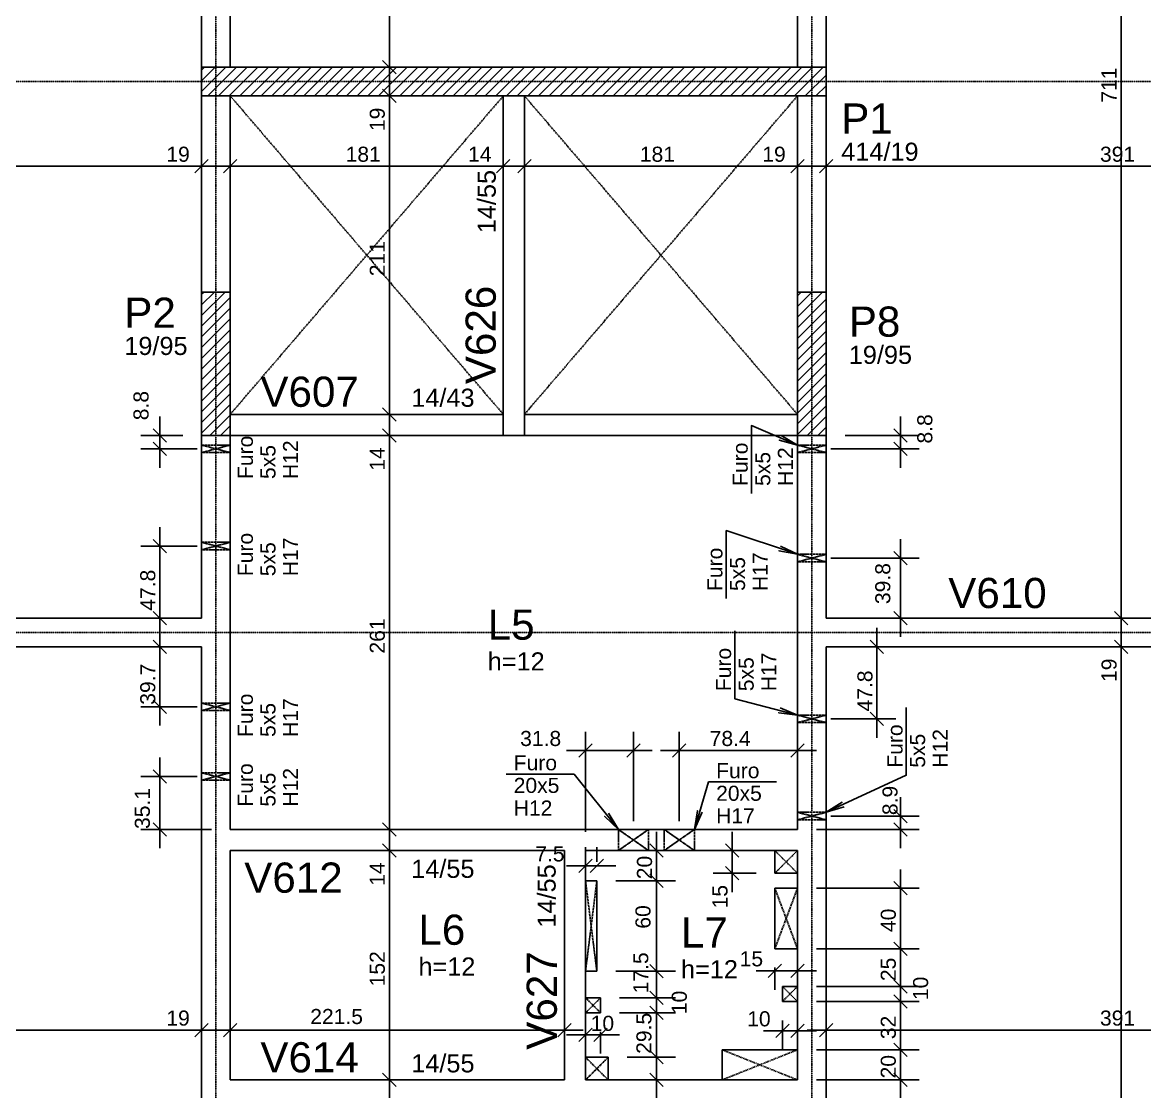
# Model space of a CAD drawing. Extents: x 37185 to 43130, y -8131 to -3926.
# Drawn here: x 38605 to 39349, y -5719 to -5011 of the extents above; entities that cross this region are included whole.
import ezdxf

# ---------------------------------------------------------------- set-up
doc = ezdxf.new("R2010")
doc.units = 0
doc.header["$MEASUREMENT"] = 0
doc.linetypes.add('ESTILO_TQS_0001', pattern=[1, 0.7, -0.3])
doc.linetypes.add('ESTILO_TQS_0004', pattern=[1.12, 0.5, -0.2, 0.01, -0.2, 0.01, -0.2])
for name, color, linetype in [('37', 4, 'CONTINUOUS'), ('39', 74, 'CONTINUOUS'), ('42', 3, 'CONTINUOUS'), ('43', 3, 'CONTINUOUS'), ('44', 3, 'CONTINUOUS'), ('45', 2, 'CONTINUOUS'), ('46', 2, 'CONTINUOUS'), ('47', 2, 'CONTINUOUS'), ('53', 242, 'CONTINUOUS'), ('54', 242, 'CONTINUOUS'), ('70', 160, 'CONTINUOUS'), ('75', 9, 'CONTINUOUS'), ('80', 6, 'CONTINUOUS'), ('81', 2, 'CONTINUOUS'), ('82', 252, 'CONTINUOUS')]:
    doc.layers.add(name, color=color, linetype=linetype)
doc.styles.add('TQS_ARIAL', font='arial.ttf')

msp = doc.modelspace()

# ---------------------------------------------------------------- linework, layer by layer
at = {"layer": '37', "linetype": 'Continuous'}
for points in [[(38723.69, -4880.18), (38723.69, -5040.18)], [(38742.69, -5040.18), (38742.69, -4880.18)], [(39118.69, -4880.18), (39118.69, -5040.18)], [(39137.69, -5040.18), (39137.69, -4880.18)], [(38723.69, -5059.18), (38723.69, -5189.18)], [(38742.69, -5189.18), (38742.69, -5059.18)], [(38923.69, -5059.18), (38923.69, -5270.18)], [(38937.69, -5270.18), (38937.69, -5059.18)], [(39118.69, -5059.18), (39118.69, -5189.18)], [(39137.69, -5189.18), (39137.69, -5059.18)], [(38923.69, -5270.18), (38742.69, -5270.18)], [(38923.69, -5284.18), (38923.69, -5270.18)], [(39118.69, -5270.18), (38937.69, -5270.18)], [(38937.69, -5284.18), (38937.69, -5270.18)], [(38723.69, -5284.18), (38723.69, -5405.18)], [(38742.69, -5414.68), (38742.69, -5284.18)], [(38742.69, -5284.18), (38930.69, -5284.18)], [(38930.69, -5284.18), (39118.69, -5284.18)], [(39118.69, -5284.18), (39118.69, -5414.68)], [(39137.69, -5405.18), (39137.69, -5284.18)], [(38723.69, -5405.18), (38361.69, -5405.18)], [(39499.69, -5405.18), (39137.69, -5405.18)], [(38742.69, -5545.2), (38742.69, -5414.68)], [(39118.69, -5414.68), (39118.69, -5545.2)], [(38361.69, -5424.18), (38723.69, -5424.18)], [(38723.69, -5424.18), (38723.69, -5552.2)], [(39137.69, -5552.2), (39137.69, -5424.18)], [(39137.69, -5424.18), (39499.69, -5424.18)], [(38971.19, -5545.2), (38742.69, -5545.2)], [(39118.69, -5545.2), (38971.19, -5545.2)], [(38723.69, -5552.2), (38723.69, -5718.18)], [(39137.69, -5718.18), (39137.69, -5552.2)], [(38742.69, -5711.18), (38742.69, -5559.2)], [(38742.69, -5559.2), (38964.19, -5559.2)], [(38964.19, -5559.2), (38964.19, -5711.18)], [(38978.19, -5559.2), (39118.69, -5559.2)], [(38978.19, -5711.18), (38978.19, -5559.2)], [(39118.69, -5559.2), (39118.69, -5711.18)], [(38964.19, -5711.18), (38742.69, -5711.18)], [(39118.69, -5711.18), (38978.19, -5711.18)], [(38723.69, -5718.18), (38723.69, -5827.18)], [(39137.69, -5819.17), (39137.69, -5718.18)]]:
    msp.add_lwpolyline(points, dxfattribs=at)
at = {"layer": '39', "linetype": 'Continuous'}
for p, q in [((38723.69, -5056.29), (38739.8, -5040.18)), ((38723.69, -5049.22), (38732.73, -5040.18)), ((38723.69, -5042.15), (38725.66, -5040.18)), ((38727.88, -5059.18), (38746.88, -5040.18)), ((38734.95, -5059.18), (38753.95, -5040.18)), ((38742.02, -5059.18), (38761.02, -5040.18)), ((38749.09, -5059.18), (38768.09, -5040.18)), ((38756.16, -5059.18), (38775.16, -5040.18)), ((38763.23, -5059.18), (38782.23, -5040.18)), ((38770.3, -5059.18), (38789.3, -5040.18)), ((38777.37, -5059.18), (38796.37, -5040.18)), ((38784.44, -5059.18), (38803.44, -5040.18)), ((38791.51, -5059.18), (38810.51, -5040.18)), ((38798.59, -5059.18), (38817.59, -5040.18)), ((38805.66, -5059.18), (38824.66, -5040.18)), ((38812.73, -5059.18), (38831.73, -5040.18)), ((38819.8, -5059.18), (38838.8, -5040.18)), ((38826.87, -5059.18), (38845.87, -5040.18)), ((38833.94, -5059.18), (38852.94, -5040.18)), ((38841.01, -5059.18), (38860.01, -5040.18)), ((38848.08, -5059.18), (38867.08, -5040.18)), ((38855.15, -5059.18), (38874.15, -5040.18)), ((38862.23, -5059.18), (38881.23, -5040.18)), ((38869.3, -5059.18), (38888.3, -5040.18)), ((38876.37, -5059.18), (38895.37, -5040.18)), ((38883.44, -5059.18), (38902.44, -5040.18)), ((38890.51, -5059.18), (38909.51, -5040.18)), ((38897.58, -5059.18), (38916.58, -5040.18)), ((38904.65, -5059.18), (38923.65, -5040.18)), ((38911.72, -5059.18), (38930.72, -5040.18)), ((38918.79, -5059.18), (38937.79, -5040.18)), ((38925.86, -5059.18), (38944.86, -5040.18)), ((38932.94, -5059.18), (38951.94, -5040.18)), ((38940.01, -5059.18), (38959.01, -5040.18)), ((38947.08, -5059.18), (38966.08, -5040.18)), ((38954.15, -5059.18), (38973.15, -5040.18)), ((38961.22, -5059.18), (38980.22, -5040.18)), ((38968.29, -5059.18), (38987.29, -5040.18)), ((38975.36, -5059.18), (38994.36, -5040.18)), ((38982.43, -5059.18), (39001.43, -5040.18)), ((38989.5, -5059.18), (39008.5, -5040.18)), ((38996.58, -5059.18), (39015.58, -5040.18)), ((39003.65, -5059.18), (39022.65, -5040.18)), ((39010.72, -5059.18), (39029.72, -5040.18)), ((39017.79, -5059.18), (39036.79, -5040.18)), ((39024.86, -5059.18), (39043.86, -5040.18)), ((39031.93, -5059.18), (39050.93, -5040.18)), ((39039, -5059.18), (39058, -5040.18)), ((39046.07, -5059.18), (39065.07, -5040.18)), ((39053.14, -5059.18), (39072.14, -5040.18)), ((39060.22, -5059.18), (39079.22, -5040.18)), ((39067.29, -5059.18), (39086.29, -5040.18)), ((39074.36, -5059.18), (39093.36, -5040.18)), ((39081.43, -5059.18), (39100.43, -5040.18)), ((39088.5, -5059.18), (39107.5, -5040.18)), ((39095.57, -5059.18), (39114.57, -5040.18)), ((39102.64, -5059.18), (39121.64, -5040.18)), ((39109.71, -5059.18), (39128.71, -5040.18)), ((39116.78, -5059.18), (39135.78, -5040.18)), ((39123.85, -5059.18), (39137.69, -5045.34)), ((39130.93, -5059.18), (39137.69, -5052.41)), ((38723.69, -5204.78), (38739.3, -5189.18)), ((38723.69, -5197.71), (38732.23, -5189.18)), ((38723.69, -5190.64), (38725.15, -5189.18)), ((39118.69, -5205.76), (39135.28, -5189.18)), ((39118.69, -5198.69), (39128.21, -5189.18)), ((39118.69, -5191.62), (39121.13, -5189.18)), ((38723.69, -5211.85), (38742.69, -5192.85)), ((39118.69, -5212.83), (39137.69, -5193.83)), ((38723.69, -5218.92), (38742.69, -5199.92)), ((39118.69, -5219.9), (39137.69, -5200.9)), ((38723.69, -5225.99), (38742.69, -5206.99)), ((39118.69, -5226.97), (39137.69, -5207.97)), ((38723.69, -5233.07), (38742.69, -5214.07)), ((38723.69, -5240.14), (38742.69, -5221.14)), ((39118.69, -5234.05), (39137.69, -5215.05)), ((38723.69, -5247.21), (38742.69, -5228.21)), ((39118.69, -5241.12), (39137.69, -5222.12)), ((38723.69, -5254.28), (38742.69, -5235.28)), ((39118.69, -5248.19), (39137.69, -5229.19)), ((38723.69, -5261.35), (38742.69, -5242.35)), ((39118.69, -5255.26), (39137.69, -5236.26)), ((39118.69, -5262.33), (39137.69, -5243.33)), ((38723.69, -5268.42), (38742.69, -5249.42)), ((39118.69, -5269.4), (39137.69, -5250.4)), ((38723.69, -5275.49), (38742.69, -5256.49)), ((39118.69, -5276.47), (39137.69, -5257.47)), ((38723.69, -5282.56), (38742.69, -5263.56)), ((39118.69, -5283.54), (39137.69, -5264.54)), ((38729.15, -5284.18), (38742.69, -5270.63)), ((39125.13, -5284.18), (39137.69, -5271.61)), ((38736.22, -5284.18), (38742.69, -5277.71)), ((39132.2, -5284.18), (39137.69, -5278.68))]:
    msp.add_line(p, q, dxfattribs=at)
for points in [[(39137.69, -5040.18), (38723.69, -5040.18), (38723.69, -5059.18), (39137.69, -5059.18), (39137.69, -5040.18)], [(38723.69, -5284.18), (38742.69, -5284.18), (38742.69, -5189.18), (38723.69, -5189.18), (38723.69, -5284.18)], [(39118.69, -5284.18), (39137.69, -5284.18), (39137.69, -5189.18), (39118.69, -5189.18), (39118.69, -5284.18)]]:
    msp.add_lwpolyline(points, dxfattribs=at)
at = {"layer": '53', "linetype": 'ESTILO_TQS_0001'}
for points in [[(38733.19, -5293.03), (38742.69, -5295.53), (38742.69, -5290.53), (38733.19, -5293.03), (38742.69, -5290.53), (38723.69, -5290.53), (38733.19, -5293.03), (38723.69, -5290.53), (38723.69, -5295.53), (38733.19, -5293.03), (38723.69, -5295.53), (38742.69, -5295.53), (38733.19, -5293.03)], [(39128.19, -5293.03), (39137.69, -5295.53), (39137.69, -5290.53), (39128.19, -5293.03), (39137.69, -5290.53), (39118.69, -5290.53), (39128.19, -5293.03), (39118.69, -5290.53), (39118.69, -5295.53), (39128.19, -5293.03), (39118.69, -5295.53), (39137.69, -5295.53), (39128.19, -5293.03)], [(38733.19, -5357.42), (38742.69, -5359.92), (38742.69, -5354.92), (38733.19, -5357.42), (38742.69, -5354.92), (38723.69, -5354.92), (38733.19, -5357.42), (38723.69, -5354.92), (38723.69, -5359.92), (38733.19, -5357.42), (38723.69, -5359.92), (38742.69, -5359.92), (38733.19, -5357.42)], [(39128.19, -5365.42), (39137.69, -5367.92), (39137.69, -5362.92), (39128.19, -5365.42), (39137.69, -5362.92), (39118.69, -5362.92), (39128.19, -5365.42), (39118.69, -5362.92), (39118.69, -5367.92), (39128.19, -5365.42), (39118.69, -5367.92), (39137.69, -5367.92), (39128.19, -5365.42)], [(38733.19, -5463.93), (38742.69, -5466.43), (38742.69, -5461.43), (38733.19, -5463.93), (38742.69, -5461.43), (38723.69, -5461.43), (38733.19, -5463.93), (38723.69, -5461.43), (38723.69, -5466.43), (38733.19, -5463.93), (38723.69, -5466.43), (38742.69, -5466.43), (38733.19, -5463.93)], [(39128.19, -5471.94), (39137.69, -5474.44), (39137.69, -5469.44), (39128.19, -5471.94), (39137.69, -5469.44), (39118.69, -5469.44), (39128.19, -5471.94), (39118.69, -5469.44), (39118.69, -5474.44), (39128.19, -5471.94), (39118.69, -5474.44), (39137.69, -5474.44), (39128.19, -5471.94)], [(38733.19, -5510.11), (38742.69, -5512.61), (38742.69, -5507.61), (38733.19, -5510.11), (38742.69, -5507.61), (38723.69, -5507.61), (38733.19, -5510.11), (38723.69, -5507.61), (38723.69, -5512.61), (38733.19, -5510.11), (38723.69, -5512.61), (38742.69, -5512.61), (38733.19, -5510.11)], [(39128.19, -5536.33), (39137.69, -5538.83), (39137.69, -5533.83), (39128.19, -5536.33), (39137.69, -5533.83), (39118.69, -5533.83), (39128.19, -5536.33), (39118.69, -5533.83), (39118.69, -5538.83), (39128.19, -5536.33), (39118.69, -5538.83), (39137.69, -5538.83), (39128.19, -5536.33)], [(39009.95, -5552.2), (38999.95, -5559.2), (39019.95, -5559.2), (39009.95, -5552.2), (39019.95, -5559.2), (39019.95, -5545.2), (39009.95, -5552.2), (39019.95, -5545.2), (38999.95, -5545.2), (39009.95, -5552.2), (38999.95, -5545.2), (38999.95, -5559.2), (39009.95, -5552.2)], [(39040.32, -5552.2), (39030.32, -5559.2), (39050.32, -5559.2), (39040.32, -5552.2), (39050.32, -5559.2), (39050.32, -5545.2), (39040.32, -5552.2), (39050.32, -5545.2), (39030.32, -5545.2), (39040.32, -5552.2), (39030.32, -5545.2), (39030.32, -5559.2), (39040.32, -5552.2)]]:
    msp.add_lwpolyline(points, dxfattribs=at)
at = {"layer": '70', "linetype": 'ESTILO_TQS_0004'}
for p, q in [((38733.19, -4428.65), (38733.19, -6344.57)), ((39128.19, -4428.65), (39128.19, -6344.57)), ((37786.92, -5049.68), (40085.57, -5049.68)), ((37786.92, -5414.68), (40085.57, -5414.68))]:
    msp.add_line(p, q, dxfattribs=at)
at = {"layer": '75', "linetype": 'Continuous'}
for p, q in [((39333.19, -5417.68), (39333.19, -4681.68)), ((38848.15, -5052.68), (38848.15, -4806.68)), ((38848.15, -5071.68), (38848.15, -5027.68)), ((38852.57, -5044.6), (38843.73, -5035.76)), ((38852.57, -5044.6), (38843.73, -5035.76)), ((38848.15, -5040.18), (38848.15, -5040.18)), ((38848.15, -5040.18), (38848.15, -5040.18)), ((38848.15, -5282.68), (38848.15, -5046.68)), ((38852.57, -5063.6), (38843.73, -5054.76)), ((38852.57, -5063.6), (38843.73, -5054.76)), ((38848.15, -5059.18), (38848.15, -5059.18)), ((38848.15, -5059.18), (38848.15, -5059.18)), ((38719.27, -5110.25), (38728.11, -5101.41)), ((38719.27, -5110.25), (38728.11, -5101.41)), ((38723.69, -5102.07), (38723.69, -5102.07)), ((38723.69, -5102.07), (38723.69, -5102.07)), ((38738.27, -5110.25), (38747.11, -5101.41)), ((38738.27, -5110.25), (38747.11, -5101.41)), ((38742.69, -5102.07), (38742.69, -5102.07)), ((38742.69, -5102.07), (38742.69, -5102.07)), ((38919.27, -5110.25), (38928.11, -5101.41)), ((38919.27, -5110.25), (38928.11, -5101.41)), ((38923.69, -5102.07), (38923.69, -5102.07)), ((38923.69, -5102.07), (38923.69, -5102.07)), ((38933.27, -5110.25), (38942.11, -5101.41)), ((38933.27, -5110.25), (38942.11, -5101.41)), ((38937.69, -5102.07), (38937.69, -5102.07)), ((38937.69, -5102.07), (38937.69, -5102.07)), ((39114.27, -5110.25), (39123.11, -5101.41)), ((39114.27, -5110.25), (39123.11, -5101.41)), ((39118.69, -5102.07), (39118.69, -5102.07)), ((39118.69, -5102.07), (39118.69, -5102.07)), ((39133.27, -5110.25), (39142.11, -5101.41)), ((39133.27, -5110.25), (39142.11, -5101.41)), ((39137.69, -5102.07), (39137.69, -5102.07)), ((39137.69, -5102.07), (39137.69, -5102.07)), ((38320.19, -5105.83), (38736.19, -5105.83)), ((38711.19, -5105.83), (38755.19, -5105.83)), ((38730.19, -5105.83), (38936.19, -5105.83)), ((38911.19, -5105.83), (38950.19, -5105.83)), ((38925.19, -5105.83), (39131.19, -5105.83)), ((39106.19, -5105.83), (39150.19, -5105.83)), ((39125.19, -5105.83), (39541.19, -5105.83)), ((38723.69, -5114.57), (38723.69, -5118.33)), ((38723.69, -5114.57), (38723.69, -5118.33)), ((38742.69, -5114.57), (38742.69, -5118.33)), ((38742.69, -5114.57), (38742.69, -5118.33)), ((38923.69, -5114.57), (38923.69, -5118.33)), ((38923.69, -5114.57), (38923.69, -5118.33)), ((38937.69, -5114.57), (38937.69, -5118.33)), ((38937.69, -5114.57), (38937.69, -5118.33)), ((39118.69, -5114.57), (39118.69, -5118.33)), ((39118.69, -5114.57), (39118.69, -5118.33)), ((39137.69, -5114.57), (39137.69, -5118.33)), ((39137.69, -5114.57), (39137.69, -5118.33)), ((38848.15, -5296.68), (38848.15, -5257.68)), ((38852.57, -5274.6), (38843.73, -5265.76)), ((38852.57, -5274.6), (38843.73, -5265.76)), ((38696.02, -5271.68), (38696.02, -5305.53)), ((38848.15, -5270.18), (38848.15, -5270.18)), ((38848.15, -5270.18), (38848.15, -5270.18)), ((38848.15, -5557.7), (38848.15, -5271.68)), ((39186.86, -5305.53), (39186.86, -5271.68)), ((38691.6, -5279.76), (38700.44, -5288.6)), ((38852.57, -5288.6), (38843.73, -5279.76)), ((38852.57, -5288.6), (38843.73, -5279.76)), ((39191.28, -5288.6), (39182.44, -5279.76)), ((38711.19, -5284.18), (38683.52, -5284.18)), ((38723.69, -5284.18), (38723.69, -5284.18)), ((38848.15, -5284.18), (38848.15, -5284.18)), ((38848.15, -5284.18), (38848.15, -5284.18)), ((39137.69, -5284.18), (39137.69, -5284.18)), ((39150.19, -5284.18), (39199.36, -5284.18)), ((38720.69, -5293.03), (38683.52, -5293.03)), ((38691.6, -5288.61), (38700.44, -5297.45)), ((38733.19, -5293.03), (38733.19, -5293.03)), ((39128.19, -5293.03), (39128.19, -5293.03)), ((39140.69, -5293.03), (39199.36, -5293.03)), ((39191.28, -5297.45), (39182.44, -5288.61)), ((38696.02, -5417.68), (38696.02, -5344.92)), ((38700.44, -5361.84), (38691.6, -5353)), ((39186.86, -5352.92), (39186.86, -5417.68)), ((38720.69, -5357.42), (38683.52, -5357.42)), ((38733.19, -5357.42), (38733.19, -5357.42)), ((39182.44, -5361), (39191.28, -5369.84)), ((39128.19, -5365.42), (39128.19, -5365.42)), ((39140.69, -5365.42), (39199.36, -5365.42)), ((39333.19, -5436.68), (39333.19, -5392.68)), ((38711.19, -5405.18), (38683.52, -5405.18)), ((38700.44, -5409.6), (38691.6, -5400.76)), ((38723.69, -5405.18), (38723.69, -5405.18)), ((39158.14, -5405.18), (39158.14, -5405.18)), ((39170.64, -5405.18), (39199.36, -5405.18)), ((39182.44, -5400.76), (39191.28, -5409.6)), ((39337.61, -5409.6), (39328.77, -5400.76)), ((39337.61, -5409.6), (39328.77, -5400.76)), ((39333.19, -5405.18), (39333.19, -5405.18)), ((39333.19, -5405.18), (39333.19, -5405.18)), ((38696.02, -5411.68), (38696.02, -5476.43)), ((39171.38, -5484.44), (39171.38, -5411.68)), ((39333.19, -6147.68), (39333.19, -5411.68)), ((38691.6, -5419.76), (38700.44, -5428.6)), ((39175.8, -5428.6), (39166.96, -5419.76)), ((39337.61, -5428.6), (39328.77, -5419.76)), ((39337.61, -5428.6), (39328.77, -5419.76)), ((38711.19, -5424.18), (38683.52, -5424.18)), ((38723.69, -5424.18), (38723.69, -5424.18)), ((39161.71, -5424.18), (39161.71, -5424.18)), ((39174.21, -5424.18), (39183.88, -5424.18)), ((39333.19, -5424.18), (39333.19, -5424.18)), ((39333.19, -5424.18), (39333.19, -5424.18)), ((38720.69, -5463.93), (38683.52, -5463.93)), ((38691.6, -5459.51), (38700.44, -5468.35)), ((38733.19, -5463.93), (38733.19, -5463.93)), ((39128.19, -5471.94), (39128.19, -5471.94)), ((39140.69, -5471.94), (39183.88, -5471.94)), ((39175.8, -5476.36), (39166.96, -5467.52)), ((38978.19, -5546.7), (38978.19, -5480.43)), ((39009.95, -5539.7), (39009.95, -5480.43)), ((39040.32, -5539.7), (39040.32, -5480.43)), ((39118.69, -5532.7), (39118.69, -5480.43)), ((38973.77, -5497.35), (38982.61, -5488.51)), ((39005.53, -5497.35), (39014.37, -5488.51)), ((39035.9, -5497.35), (39044.73, -5488.51)), ((39114.27, -5497.35), (39123.11, -5488.51)), ((38965.69, -5492.93), (39022.45, -5492.93)), ((39027.82, -5492.93), (39131.19, -5492.93)), ((38696.02, -5497.61), (38696.02, -5557.7)), ((38720.69, -5510.11), (38683.52, -5510.11)), ((38691.6, -5505.69), (38700.44, -5514.53)), ((38733.19, -5510.11), (38733.19, -5510.11)), ((39186.86, -5557.7), (39186.86, -5523.83)), ((38848.15, -5571.7), (38848.15, -5532.7)), ((39191.28, -5540.75), (39182.44, -5531.91)), ((38691.6, -5540.79), (38700.44, -5549.62)), ((38852.57, -5549.62), (38843.73, -5540.79)), ((38852.57, -5549.62), (38843.73, -5540.79)), ((39128.19, -5536.33), (39128.19, -5536.33)), ((39140.69, -5536.33), (39199.36, -5536.33)), ((39191.28, -5549.62), (39182.44, -5540.79)), ((38730.19, -5545.2), (38683.52, -5545.2)), ((38742.69, -5545.2), (38742.69, -5545.2)), ((38848.15, -5545.2), (38848.15, -5545.2)), ((38848.15, -5545.2), (38848.15, -5545.2)), ((38848.15, -5723.68), (38848.15, -5546.7)), ((39025.27, -5546.7), (39025.27, -5591.71)), ((39075.31, -5546.7), (39075.31, -5586.7)), ((39118.69, -5545.2), (39118.69, -5545.2)), ((39118.69, -5545.2), (39118.69, -5545.2)), ((39131.19, -5545.2), (39199.36, -5545.2)), ((38852.57, -5563.62), (38843.73, -5554.79)), ((38852.57, -5563.62), (38843.73, -5554.79)), ((39009.95, -5552.2), (39009.95, -5552.2)), ((39020.86, -5554.79), (39029.69, -5563.62)), ((39040.32, -5552.2), (39040.32, -5552.2)), ((39070.89, -5554.79), (39079.73, -5563.62)), ((38848.15, -5559.2), (38848.15, -5559.2)), ((38848.15, -5559.2), (38848.15, -5559.2)), ((38978.19, -5566.71), (38978.19, -5556.92)), ((38978.19, -5559.2), (38978.19, -5559.2)), ((38985.69, -5566.71), (38985.69, -5556.92)), ((38992.61, -5559.2), (38992.61, -5559.2)), ((39005.11, -5559.2), (39037.77, -5559.2)), ((39079.94, -5559.2), (39062.81, -5559.2)), ((39092.44, -5559.2), (39092.44, -5559.2)), ((38998.19, -5569.42), (38965.69, -5569.42)), ((38982.61, -5565), (38973.77, -5573.84)), ((38990.11, -5565), (38981.27, -5573.84)), ((39025.27, -5566.71), (39025.27, -5651.71)), ((39070.89, -5569.79), (39079.73, -5578.62)), ((39020.86, -5574.79), (39029.69, -5583.62)), ((39020.86, -5574.79), (39029.69, -5583.62)), ((39091.19, -5574.2), (39062.81, -5574.2)), ((39103.69, -5574.2), (39103.69, -5574.2)), ((39186.86, -5636.71), (39186.86, -5571.71)), ((38978.19, -5579.21), (38978.19, -5579.21)), ((38985.69, -5579.21), (38985.69, -5579.21)), ((38985.69, -5579.21), (38985.69, -5579.21)), ((38985.69, -5579.21), (38985.69, -5579.21)), ((38998.19, -5579.21), (39037.77, -5579.21)), ((38998.19, -5579.21), (39037.77, -5579.21)), ((39118.69, -5584.21), (39118.69, -5584.21)), ((39131.19, -5584.21), (39199.36, -5584.21)), ((39191.28, -5588.62), (39182.44, -5579.79)), ((39186.86, -5661.71), (39186.86, -5611.71)), ((39191.28, -5628.62), (39182.44, -5619.79)), ((39191.28, -5628.62), (39182.44, -5619.79)), ((39025.27, -5626.71), (39025.27, -5669.21)), ((39103.69, -5624.21), (39103.69, -5624.21)), ((39118.69, -5624.21), (39118.69, -5624.21)), ((39118.69, -5624.21), (39118.69, -5624.21)), ((39118.69, -5627.74), (39118.69, -5627.74)), ((39131.19, -5624.21), (39199.36, -5624.21)), ((39131.19, -5624.21), (39199.36, -5624.21)), ((39020.86, -5634.79), (39029.69, -5643.62)), ((39020.86, -5634.79), (39029.69, -5643.62)), ((39099.27, -5643.32), (39108.11, -5634.48)), ((39103.69, -5636.71), (39103.69, -5651.4)), ((39114.27, -5643.32), (39123.11, -5634.48)), ((39186.86, -5671.71), (39186.86, -5636.71)), ((38985.69, -5639.21), (38985.69, -5639.21)), ((38985.69, -5639.21), (38985.69, -5639.21)), ((38998.19, -5639.21), (39037.77, -5639.21)), ((38998.19, -5639.21), (39037.77, -5639.21)), ((39025.27, -5644.21), (39025.27, -5679.21)), ((39091.19, -5638.9), (39131.19, -5638.9)), ((39118.69, -5640.24), (39118.69, -5651.4)), ((39191.28, -5653.62), (39182.44, -5644.79)), ((39191.28, -5653.62), (39182.44, -5644.79)), ((39020.86, -5652.29), (39029.69, -5661.12)), ((39020.86, -5652.29), (39029.69, -5661.12)), ((39118.69, -5649.21), (39118.69, -5649.21)), ((39118.69, -5649.21), (39118.69, -5649.21)), ((39131.19, -5649.21), (39199.36, -5649.21)), ((39131.19, -5649.21), (39199.36, -5649.21)), ((39186.86, -5703.68), (39186.86, -5646.71)), ((38742.69, -5655.92), (38742.69, -5655.92)), ((38964.19, -5657.12), (38964.19, -5657.12)), ((38988.19, -5656.71), (38988.19, -5656.71)), ((38988.19, -5656.71), (38988.19, -5656.71)), ((39000.69, -5656.71), (39037.77, -5656.71)), ((39000.69, -5656.71), (39037.77, -5656.71)), ((39025.27, -5654.21), (39025.27, -5708.68)), ((39108.69, -5659.21), (39108.69, -5659.21)), ((39118.69, -5659.21), (39118.69, -5659.21)), ((39118.69, -5659.21), (39118.69, -5659.21)), ((39131.19, -5659.21), (39199.36, -5659.21)), ((39131.19, -5659.21), (39199.36, -5659.21)), ((39191.28, -5663.62), (39182.44, -5654.79)), ((39191.28, -5663.62), (39182.44, -5654.79)), ((38742.69, -5666.07), (38742.69, -5666.07)), ((38988.19, -5666.71), (38988.19, -5666.71)), ((38988.19, -5666.71), (38988.19, -5666.71)), ((38988.19, -5666.71), (38988.19, -5666.71)), ((39000.69, -5666.71), (39037.77, -5666.71)), ((39000.69, -5666.71), (39037.77, -5666.71)), ((39020.86, -5662.29), (39029.69, -5671.12)), ((39020.86, -5662.29), (39029.69, -5671.12)), ((39137.69, -5666.69), (39137.69, -5665.68)), ((38719.27, -5682.6), (38728.11, -5673.76)), ((38719.27, -5682.6), (38728.11, -5673.76)), ((38723.69, -5669.6), (38723.69, -5669.6)), ((38723.69, -5669.6), (38723.69, -5669.6)), ((38738.27, -5682.6), (38747.11, -5673.76)), ((38738.27, -5682.6), (38747.11, -5673.76)), ((38742.69, -5668.42), (38742.69, -5690.68)), ((38959.77, -5682.6), (38968.61, -5673.76)), ((38964.19, -5669.62), (38964.19, -5690.68)), ((38978.19, -5674.92), (38978.19, -5674.92)), ((39104.27, -5683.1), (39113.11, -5674.26)), ((39108.69, -5671.71), (39108.69, -5691.18)), ((39114.27, -5683.1), (39123.11, -5674.26)), ((39118.69, -5668.06), (39118.69, -5668.06)), ((39133.27, -5682.6), (39142.11, -5673.76)), ((38320.19, -5678.18), (38736.19, -5678.18)), ((38711.19, -5678.18), (38755.19, -5678.18)), ((38723.69, -5682.1), (38723.69, -5690.68)), ((38723.69, -5682.1), (38723.69, -5690.68)), ((38730.19, -5678.18), (38976.69, -5678.18)), ((38742.69, -5678.57), (38742.69, -5690.68)), ((39000.69, -5681.25), (38965.69, -5681.25)), ((38982.61, -5676.83), (38973.77, -5685.67)), ((38992.61, -5676.83), (38983.77, -5685.67)), ((38988.19, -5679.21), (38988.19, -5693.75)), ((39096.19, -5678.68), (39131.19, -5678.68)), ((39118.69, -5680.56), (39118.69, -5691.18)), ((39125.19, -5678.18), (39541.19, -5678.18)), ((39137.69, -5679.19), (39137.69, -5679.19)), ((39186.86, -5723.68), (39186.86, -5678.68)), ((38978.19, -5687.42), (38978.19, -5693.75)), ((39025.27, -5683.68), (39025.27, -5723.68)), ((39191.28, -5695.6), (39182.44, -5686.76)), ((39191.28, -5695.6), (39182.44, -5686.76)), ((38993.19, -5696.18), (38993.19, -5696.18)), ((38993.19, -5696.18), (38993.19, -5696.18)), ((39005.69, -5696.18), (39037.77, -5696.18)), ((39005.69, -5696.18), (39037.77, -5696.18)), ((39020.86, -5691.76), (39029.69, -5700.6)), ((39020.86, -5691.76), (39029.69, -5700.6)), ((39118.69, -5691.18), (39118.69, -5691.18)), ((39118.69, -5691.18), (39118.69, -5691.18)), ((39131.19, -5691.18), (39199.36, -5691.18)), ((39131.19, -5691.18), (39199.36, -5691.18)), ((38848.15, -5737.68), (38848.15, -5698.68)), ((38852.57, -5715.6), (38843.73, -5706.76)), ((38852.57, -5715.6), (38843.73, -5706.76)), ((38848.15, -5711.18), (38848.15, -5711.18)), ((38848.15, -5711.18), (38848.15, -5711.18)), ((38978.19, -5711.18), (38978.19, -5711.18)), ((38993.19, -5711.18), (38993.19, -5711.18)), ((38993.19, -5711.18), (38993.19, -5711.18)), ((39006.37, -5711.18), (39006.37, -5711.18)), ((39018.87, -5711.18), (39037.77, -5711.18)), ((39020.86, -5706.76), (39029.69, -5715.6)), ((39068.69, -5711.18), (39068.69, -5711.18)), ((39068.69, -5711.18), (39068.69, -5711.18)), ((39118.69, -5711.18), (39118.69, -5711.18)), ((39131.19, -5711.18), (39199.36, -5711.18)), ((39191.28, -5715.6), (39182.44, -5706.76)), ((38848.15, -5887.68), (38848.15, -5712.68))]:
    msp.add_line(p, q, dxfattribs=at)
for points in [[(39088.17, -5322.61), (39088.17, -5277.61), (39118.69, -5290.53), (39106.64, -5287.2), (39118.69, -5290.53), (39107.92, -5284.2)], [(39071.42, -5392.24), (39071.42, -5347.24), (39118.69, -5362.92), (39106.42, -5360.57), (39118.69, -5362.92), (39107.44, -5357.47)], [(39077.16, -5413.61), (39077.16, -5458.61), (39118.69, -5469.44), (39106.29, -5467.89), (39118.69, -5469.44), (39107.11, -5464.73)], [(39190.8, -5464.32), (39190.8, -5509.32), (39137.69, -5533.83), (39148.26, -5527.15), (39137.69, -5533.83), (39149.63, -5530.12)], [(38925.59, -5508.52), (38970.59, -5508.52), (38999.95, -5545.2), (38990.93, -5536.55), (38999.95, -5545.2), (38993.48, -5534.51)], [(39104.76, -5513.74), (39059.76, -5513.74), (39050.32, -5545.2), (39052.32, -5532.87), (39050.32, -5545.2), (39055.44, -5533.8)]]:
    msp.add_lwpolyline(points, dxfattribs=at)
at = {"layer": '80', "linetype": 'Continuous'}
for p, q in [((39103.69, -5559.2), (39103.69, -5574.2)), ((39103.69, -5574.2), (39118.69, -5574.2)), ((38978.19, -5579.21), (38985.69, -5579.21)), ((38985.69, -5579.21), (38985.69, -5639.21)), ((39118.69, -5584.21), (39103.69, -5584.21)), ((39103.69, -5584.21), (39103.69, -5624.21)), ((39103.69, -5624.21), (39118.69, -5624.21)), ((38985.69, -5639.21), (38978.19, -5639.21)), ((39118.69, -5649.21), (39108.69, -5649.21)), ((39108.69, -5649.21), (39108.69, -5659.21)), ((38978.19, -5656.71), (38988.19, -5656.71)), ((38988.19, -5656.71), (38988.19, -5666.71)), ((39108.69, -5659.21), (39118.69, -5659.21)), ((38988.19, -5666.71), (38978.19, -5666.71)), ((38993.19, -5696.18), (38978.19, -5696.18)), ((38993.19, -5711.18), (38993.19, -5696.18)), ((39118.69, -5691.18), (39068.69, -5691.18)), ((39068.69, -5691.18), (39068.69, -5711.18))]:
    msp.add_line(p, q, dxfattribs=at)
at = {"layer": '81', "linetype": 'ESTILO_TQS_0001'}
for p, q in [((38742.69, -5270.18), (38923.69, -5059.18)), ((38742.69, -5059.18), (38923.69, -5270.18)), ((38937.69, -5270.18), (39118.69, -5059.18)), ((38937.69, -5059.18), (39118.69, -5270.18)), ((39103.69, -5574.2), (39118.69, -5559.2)), ((39103.69, -5559.2), (39118.69, -5574.2)), ((38978.19, -5639.21), (38985.69, -5579.21)), ((38978.19, -5579.21), (38985.69, -5639.21)), ((39103.69, -5624.21), (39118.69, -5584.21)), ((39103.69, -5584.21), (39118.69, -5624.21)), ((39108.69, -5659.21), (39118.69, -5649.21)), ((39108.69, -5649.21), (39118.69, -5659.21)), ((38978.19, -5666.71), (38988.19, -5656.71)), ((38978.19, -5656.71), (38988.19, -5666.71)), ((38978.19, -5711.18), (38993.19, -5696.18)), ((38978.19, -5696.18), (38993.19, -5711.18)), ((39068.69, -5711.18), (39118.69, -5691.18)), ((39068.69, -5691.18), (39118.69, -5711.18))]:
    msp.add_line(p, q, dxfattribs=at)
at = {"layer": '82', "linetype": 'Continuous'}
for p, q in [((38930.69, -5049.68), (38930.69, -5049.68)), ((38733.19, -5236.68), (38733.19, -5236.68)), ((39128.19, -5236.68), (39128.19, -5236.68))]:
    msp.add_line(p, q, dxfattribs=at)

# ---------------------------------------------------------------- texts
at = {"layer": '42', "linetype": 'Continuous', "style": 'TQS_ARIAL'}
for s, p in [('V626', (38918.69, -5250.18)), ('V627', (38959.19, -5691.18))]:
    msp.add_text(s, height=20, rotation=90, dxfattribs=at).set_placement(p)
for s, p in [('V607', (38762.69, -5265.18)), ('V610', (39218.61, -5398.54)), ('V612', (38751.96, -5587.13)), ('V614', (38762.69, -5706.18))]:
    msp.add_text(s, height=20, dxfattribs=at).set_placement(p)
at = {"layer": '43', "linetype": 'Continuous', "style": 'TQS_ARIAL'}
for s, p in [('P1', (39147.69, -5084.18)), ('P2', (38672.48, -5212.84)), ('P8', (39152.69, -5218.74))]:
    msp.add_text(s, height=20, dxfattribs=at).set_placement(p)
at = {"layer": '44', "linetype": 'Continuous', "style": 'TQS_ARIAL'}
for s, p in [('L5', (38913.38, -5419.48)), ('L6', (38867.44, -5621.63)), ('L7', (39041.45, -5623.43))]:
    msp.add_text(s, height=20, dxfattribs=at).set_placement(p)
at = {"layer": '45', "linetype": 'Continuous', "style": 'TQS_ARIAL'}
for p in [(38918.69, -5150.18), (38958.39, -5610.26)]:
    msp.add_text('14/55', height=12, rotation=90, dxfattribs=at).set_placement(p)
for s, p in [('14/43', (38862.69, -5265.18)), ('14/55', (38862.65, -5577.28)), ('14/55', (38862.69, -5706.18))]:
    msp.add_text(s, height=12, dxfattribs=at).set_placement(p)
at = {"layer": '46', "linetype": 'Continuous', "style": 'TQS_ARIAL'}
for s, p in [('414/19', (39147.69, -5102.18)), ('19/95', (38672.48, -5230.84)), ('19/95', (39152.69, -5236.74))]:
    msp.add_text(s, height=12, dxfattribs=at).set_placement(p)
at = {"layer": '47', "linetype": 'Continuous', "style": 'TQS_ARIAL'}
for p in [(38913.38, -5439.88), (38867.44, -5642.03), (39041.45, -5643.83)]:
    msp.add_text('h=12', height=12, dxfattribs=at).set_placement(p)
at = {"layer": '54', "linetype": 'Continuous', "style": 'TQS_ARIAL'}
for s, p in [('Furo', (38757.69, -5313.03)), ('H12', (38787.69, -5313.03)), ('5x5', (38772.69, -5313.03)), ('Furo', (39085.67, -5317.61)), ('5x5', (39100.67, -5317.61)), ('H12', (39115.67, -5317.61)), ('Furo', (38757.69, -5377.42)), ('H17', (38787.69, -5377.42)), ('5x5', (38772.69, -5377.42)), ('Furo', (39068.92, -5387.24)), ('H17', (39098.92, -5387.24)), ('5x5', (39083.92, -5387.24)), ('Furo', (39074.66, -5453.61)), ('H17', (39104.66, -5453.61)), ('5x5', (39089.66, -5453.61)), ('Furo', (38757.69, -5483.93)), ('H17', (38787.69, -5483.93)), ('5x5', (38772.69, -5483.93)), ('Furo', (39188.3, -5504.32)), ('H12', (39218.3, -5504.32)), ('5x5', (39203.3, -5504.32)), ('Furo', (38757.69, -5530.11)), ('5x5', (38772.69, -5530.11)), ('H12', (38787.69, -5530.11))]:
    msp.add_text(s, height=10, rotation=90, dxfattribs=at).set_placement(p)
for s, p in [('Furo', (38930.59, -5506.02)), ('Furo', (39064.76, -5511.24)), ('20x5', (38930.59, -5521.02)), ('20x5', (39064.76, -5526.24)), ('H12', (38930.59, -5536.02)), ('H17', (39064.76, -5541.24))]:
    msp.add_text(s, height=10, dxfattribs=at).set_placement(p)
at = {"layer": '75', "linetype": 'Continuous', "style": 'TQS_ARIAL'}
for s, p in [('711', (39330.19, -5063.68)), ('19', (38845.15, -5082.51)), ('211', (38845.15, -5178.68)), ('8.8', (38688.54, -5274.09)), ('8.8', (39208.07, -5289.51)), ('14', (38845.15, -5307.51)), ('39.8', (39180.22, -5395.9)), ('47.8', (38693.02, -5400.3)), ('261', (38845.15, -5428.69)), ('39.7', (38693.03, -5462.6)), ('19', (39330.19, -5447.51)), ('47.8', (39168.38, -5467.06)), ('35.1', (38689.42, -5544.9)), ('8.9', (39185.01, -5535.72)), ('20', (39022.27, -5578.21)), ('14', (38845.15, -5582.54)), ('15', (39072.31, -5597.54)), ('60', (39021.27, -5610.95)), ('40', (39183.86, -5613.21)), ('152', (38845.15, -5649.19)), ('17.5', (39019.79, -5653.82)), ('25', (39183.86, -5645.71)), ('10', (39205.3, -5658.3)), ('10', (39045.32, -5667.61)), ('29.5', (39021.89, -5693.91)), ('32', (39183.86, -5684.19)), ('20', (39183.86, -5710.18))]:
    msp.add_text(s, height=10, rotation=90, dxfattribs=at).set_placement(p)
for s, p in [('19', (38700.36, -5102.83)), ('181', (38819.19, -5102.83)), ('14', (38900.36, -5102.83)), ('181', (39014.19, -5102.83)), ('19', (39095.36, -5102.83)), ('391', (39319.19, -5102.83)), ('31.8', (38934.86, -5489.93)), ('78.4', (39060.5, -5489.93)), ('7.5', (38944.86, -5566.42)), ('15', (39080.36, -5635.9)), ('19', (38700.36, -5675.18)), ('221.5', (38795.71, -5674.15)), ('10', (39085.36, -5675.68)), ('391', (39319.19, -5675.18)), ('10', (38981.61, -5678.68))]:
    msp.add_text(s, height=10, dxfattribs=at).set_placement(p)

doc.saveas('drawing.dxf')
